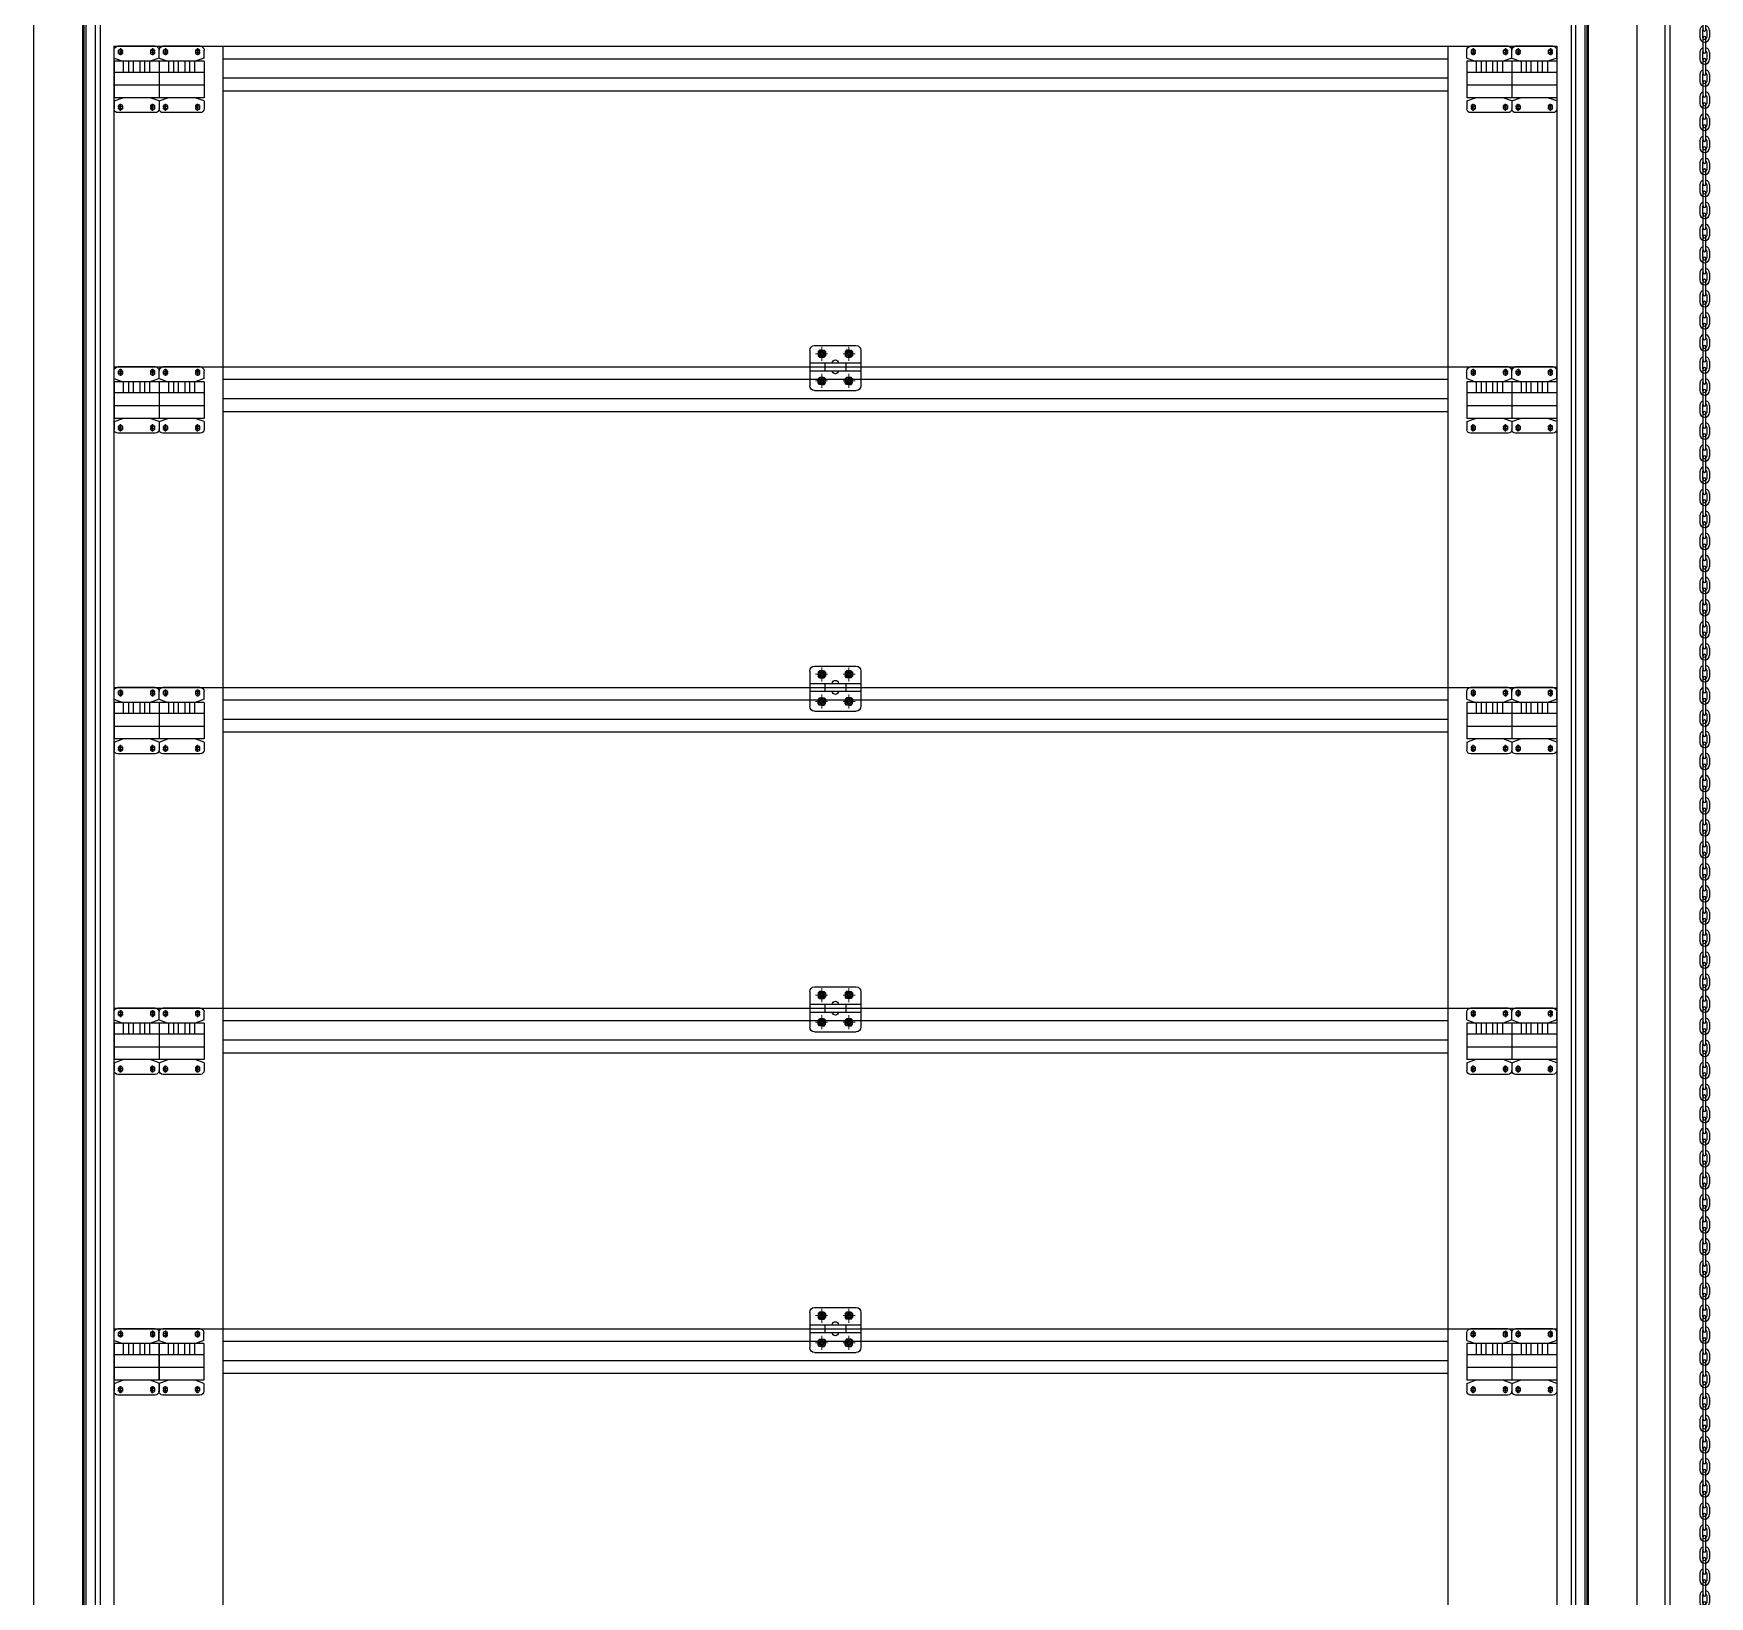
# Model space of a CAD drawing. Header units: millimetres. Extents: x 0 to 190005487, y 0 to 455456909.
# Drawn here: x 107047 to 108354, y 25663 to 26882 of the extents above; entities that cross this region are included whole.
import ezdxf

# ---------------------------------------------------------------- set-up
doc = ezdxf.new("R2010")
doc.units = ezdxf.units.MM
doc.header["$LTSCALE"] = 400
doc.header["$MEASUREMENT"] = 0
for name, pattern in [('CENTER', [11, 10.25, -0.25, 0.25, -0.25]), ('CENTER2', [28.575, 19.05, -3.175, 3.175, -3.175]), ('CLTNQHWH', [79.3, 75, -2, 0.3, -2])]:
    doc.linetypes.add(name, pattern=pattern)
doc.layers.get('0').update_dxf_attribs({"linetype": 'CONTINUOUS'})
for name, color, linetype in [('2', 3, 'CONTINUOUS'), ('8', 8, 'CONTINUOUS'), ('LC-003-002-----0', 1, 'CONTINUOUS'), ('중심선', 1, 'CENTER2')]:
    doc.layers.add(name, color=color, linetype=linetype)
doc.layers.add('CENT', color=1, linetype='CLTNQHWH', lineweight=9)

# ---------------------------------------------------------------- blocks, each defined once
blk = doc.blocks.new('사이드힌지')
at = {"layer": '8'}
for p, q in [((-8.7, 31.5), (49.5, 31.5)), ((-14.7, 13.2), (-14.7, 25.5)), ((-14.7, 13.2), (-1, 8.2)), ((-14.7, 8.2), (55.5, 8.2)), ((-14.7, 8.2), (-14.7, -48.8)), ((-7.7, 21.5), (-7.7, 24.5)), ((-1.7, 21.5), (-1.7, 24.5)), ((0, 8.2), (0, -8.2)), ((8, 8.2), (8, -8.2)), ((15.5, 8.2), (15.5, -9.2)), ((25.5, 8.2), (25.5, -9.2)), ((33, 8.2), (33, -8.2)), ((41, 8.2), (41, -8.2)), ((55.5, 13.2), (41.8, 8.2)), ((42.5, 21.5), (42.5, 24.5)), ((48.5, 21.5), (48.5, 24.5)), ((55.5, 13.2), (55.5, 25.5)), ((55.5, 8.2), (55.5, -48.8)), ((-14.7, -9.2), (55.5, -9.2)), ((-14.7, -29.2), (55.5, -29.2)), ((-14.7, -53.8), (-1, -48.8)), ((-14.7, -48.8), (55.5, -48.8)), ((55.5, -53.8), (41.8, -48.8)), ((-14.7, -53.8), (-14.7, -66)), ((-8.7, -72), (49.5, -72)), ((-7.7, -62), (-7.7, -65)), ((-1.7, -62), (-1.7, -65)), ((42.5, -62), (42.5, -65)), ((48.5, -62), (48.5, -65)), ((55.5, -53.8), (55.5, -66))]:
    blk.add_line(p, q, dxfattribs=at)
for centre, radius, start, end in [((-8.7, 25.5), 6, 90, 180), ((-4.7, 24.5), 3, 0, 180), ((45.5, 24.5), 3, 0, 180), ((49.5, 25.5), 6, 0, 90), ((-4.7, 21.5), 3, 180, 0), ((45.5, 21.5), 3, 180, 0), ((1, -8.2), 1, 180, 270), ((7, -8.2), 1, 270, 0), ((34, -8.2), 1, 180, 270), ((40, -8.2), 1, 270, 0), ((-8.7, -66), 6, 180, 270), ((-4.7, -62), 3, 0, 180), ((-4.7, -65), 3, 180, 0), ((45.5, -62), 3, 0, 180), ((45.5, -65), 3, 180, 0), ((49.5, -66), 6, 270, 0)]:
    blk.add_arc(centre, radius, start, end, dxfattribs=at)
at = {"layer": '중심선'}
for p, q in [((-4.7, 28.5), (-4.7, 17.5)), ((45.5, 28.5), (45.5, 17.5)), ((-8.7, 24.5), (-0.7, 24.5)), ((-8.7, 21.5), (-0.7, 21.5)), ((49.5, 24.5), (41.5, 24.5)), ((49.5, 21.5), (41.5, 21.5)), ((-8.7, -62), (-0.7, -62)), ((-8.7, -65), (-0.7, -65)), ((-4.7, -69), (-4.7, -58)), ((49.5, -62), (41.5, -62)), ((49.5, -65), (41.5, -65)), ((45.5, -69), (45.5, -58))]:
    blk.add_line(p, q, dxfattribs=at)
blk = doc.blocks.new('chain_ohd')
at = {"layer": 'LC-003-002-----0'}
for p, q in [((1731724.8, 1098357.1, -97.2), (1731724.8, 1098378.6, -97.2)), ((1731729.1, 1098357.1, -97.2), (1731729.1, 1098378.6, -97.2)), ((1731719.5, 1098356, -97.2), (1731719.5, 1098345.3, -97.2)), ((1731723.8, 1098356, -97.2), (1731723.8, 1098345.3, -97.2)), ((1731724.8, 1098322.7, -97.2), (1731724.8, 1098344.2, -97.2)), ((1731729.1, 1098322.7, -97.2), (1731729.1, 1098344.2, -97.2)), ((1731730.2, 1098356, -97.2), (1731730.2, 1098345.3, -97.2)), ((1731734.5, 1098356, -97.2), (1731734.5, 1098345.3, -97.2)), ((1731719.5, 1098321.6, -97.2), (1731719.5, 1098310.9, -97.2)), ((1731723.8, 1098321.6, -97.2), (1731723.8, 1098310.9, -97.2)), ((1731730.2, 1098321.6, -97.2), (1731730.2, 1098310.9, -97.2)), ((1731734.5, 1098321.6, -97.2), (1731734.5, 1098310.9, -97.2)), ((1731724.8, 1098288.3, -97.2), (1731724.8, 1098309.8, -97.2)), ((1731729.1, 1098288.3, -97.2), (1731729.1, 1098309.8, -97.2)), ((1731719.5, 1098287.2, -97.2), (1731719.5, 1098276.5, -97.2)), ((1731723.8, 1098287.2, -97.2), (1731723.8, 1098276.5, -97.2)), ((1731724.8, 1098253.9, -97.2), (1731724.8, 1098275.4, -97.2)), ((1731729.1, 1098253.9, -97.2), (1731729.1, 1098275.4, -97.2)), ((1731730.2, 1098287.2, -97.2), (1731730.2, 1098276.5, -97.2)), ((1731734.5, 1098287.2, -97.2), (1731734.5, 1098276.5, -97.2)), ((1731719.5, 1098252.8, -97.2), (1731719.5, 1098242, -97.2)), ((1731723.8, 1098252.8, -97.2), (1731723.8, 1098242, -97.2)), ((1731724.8, 1098219.5, -97.2), (1731724.8, 1098241, -97.2)), ((1731729.1, 1098219.5, -97.2), (1731729.1, 1098241, -97.2)), ((1731730.2, 1098252.8, -97.2), (1731730.2, 1098242, -97.2)), ((1731734.5, 1098252.8, -97.2), (1731734.5, 1098242, -97.2)), ((1731719.5, 1098218.4, -97.2), (1731719.5, 1098207.6, -97.2)), ((1731723.8, 1098218.4, -97.2), (1731723.8, 1098207.6, -97.2)), ((1731730.2, 1098218.4, -97.2), (1731730.2, 1098207.6, -97.2)), ((1731734.5, 1098218.4, -97.2), (1731734.5, 1098207.6, -97.2)), ((1731719.5, 1098184, -97.2), (1731719.5, 1098173.2, -97.2)), ((1731723.8, 1098184, -97.2), (1731723.8, 1098173.2, -97.2)), ((1731724.8, 1098185.1, -97.2), (1731724.8, 1098206.6, -97.2)), ((1731729.1, 1098185.1, -97.2), (1731729.1, 1098206.6, -97.2)), ((1731730.2, 1098184, -97.2), (1731730.2, 1098173.2, -97.2)), ((1731734.5, 1098184, -97.2), (1731734.5, 1098173.2, -97.2)), ((1731724.8, 1098150.7, -97.2), (1731724.8, 1098172.2, -97.2)), ((1731729.1, 1098150.7, -97.2), (1731729.1, 1098172.2, -97.2)), ((1731719.5, 1098149.6, -97.2), (1731719.5, 1098138.8, -97.2)), ((1731723.8, 1098149.6, -97.2), (1731723.8, 1098138.8, -97.2)), ((1731724.8, 1098116.2, -97.2), (1731724.8, 1098137.7, -97.2)), ((1731729.1, 1098116.2, -97.2), (1731729.1, 1098137.7, -97.2)), ((1731730.2, 1098149.6, -97.2), (1731730.2, 1098138.8, -97.2)), ((1731734.5, 1098149.6, -97.2), (1731734.5, 1098138.8, -97.2)), ((1731719.5, 1098115.2, -97.2), (1731719.5, 1098104.4, -97.2)), ((1731723.8, 1098115.2, -97.2), (1731723.8, 1098104.4, -97.2)), ((1731730.2, 1098115.2, -97.2), (1731730.2, 1098104.4, -97.2)), ((1731734.5, 1098115.2, -97.2), (1731734.5, 1098104.4, -97.2)), ((1731719.5, 1098080.8, -97.2), (1731719.5, 1098070, -97.2)), ((1731723.8, 1098080.8, -97.2), (1731723.8, 1098070, -97.2)), ((1731724.8, 1098081.8, -97.2), (1731724.8, 1098103.3, -97.2)), ((1731729.1, 1098081.8, -97.2), (1731729.1, 1098103.3, -97.2)), ((1731730.2, 1098080.8, -97.2), (1731730.2, 1098070, -97.2)), ((1731734.5, 1098080.8, -97.2), (1731734.5, 1098070, -97.2)), ((1731724.8, 1098047.4, -97.2), (1731724.8, 1098068.9, -97.2)), ((1731729.1, 1098047.4, -97.2), (1731729.1, 1098068.9, -97.2)), ((1731719.5, 1098046.4, -97.2), (1731719.5, 1098035.6, -97.2)), ((1731723.8, 1098046.4, -97.2), (1731723.8, 1098035.6, -97.2)), ((1731724.8, 1098013, -97.2), (1731724.8, 1098034.5, -97.2)), ((1731729.1, 1098013, -97.2), (1731729.1, 1098034.5, -97.2)), ((1731730.2, 1098046.4, -97.2), (1731730.2, 1098035.6, -97.2)), ((1731734.5, 1098046.4, -97.2), (1731734.5, 1098035.6, -97.2)), ((1731719.5, 1098011.9, -97.2), (1731719.5, 1098001.2, -97.2)), ((1731723.8, 1098011.9, -97.2), (1731723.8, 1098001.2, -97.2)), ((1731724.8, 1097978.6, -97.2), (1731724.8, 1098000.1, -97.2)), ((1731729.1, 1097978.6, -97.2), (1731729.1, 1098000.1, -97.2)), ((1731730.2, 1098011.9, -97.2), (1731730.2, 1098001.2, -97.2)), ((1731734.5, 1098011.9, -97.2), (1731734.5, 1098001.2, -97.2)), ((1731719.5, 1097977.5, -97.2), (1731719.5, 1097966.8, -97.2)), ((1731723.8, 1097977.5, -97.2), (1731723.8, 1097966.8, -97.2)), ((1731730.2, 1097977.5, -97.2), (1731730.2, 1097966.8, -97.2)), ((1731734.5, 1097977.5, -97.2), (1731734.5, 1097966.8, -97.2)), ((1731724.8, 1097944.2, -97.2), (1731724.8, 1097965.7, -97.2)), ((1731729.1, 1097944.2, -97.2), (1731729.1, 1097965.7, -97.2)), ((1731719.5, 1097943.1, -97.2), (1731719.5, 1097932.4, -97.2)), ((1731723.8, 1097943.1, -97.2), (1731723.8, 1097932.4, -97.2)), ((1731724.8, 1097909.8, -97.2), (1731724.8, 1097931.3, -97.2)), ((1731729.1, 1097909.8, -97.2), (1731729.1, 1097931.3, -97.2)), ((1731730.2, 1097943.1, -97.2), (1731730.2, 1097932.4, -97.2)), ((1731734.5, 1097943.1, -97.2), (1731734.5, 1097932.4, -97.2)), ((1731719.5, 1097908.7, -97.2), (1731719.5, 1097898, -97.2)), ((1731723.8, 1097908.7, -97.2), (1731723.8, 1097898, -97.2)), ((1731724.8, 1097875.4, -97.2), (1731724.8, 1097896.9, -97.2)), ((1731729.1, 1097875.4, -97.2), (1731729.1, 1097896.9, -97.2)), ((1731730.2, 1097908.7, -97.2), (1731730.2, 1097898, -97.2)), ((1731734.5, 1097908.7, -97.2), (1731734.5, 1097898, -97.2)), ((1731719.5, 1097874.3, -97.2), (1731719.5, 1097863.6, -97.2)), ((1731723.8, 1097874.3, -97.2), (1731723.8, 1097863.6, -97.2)), ((1731730.2, 1097874.3, -97.2), (1731730.2, 1097863.6, -97.2)), ((1731734.5, 1097874.3, -97.2), (1731734.5, 1097863.6, -97.2)), ((1731724.8, 1097841, -97.2), (1731724.8, 1097862.5, -97.2)), ((1731729.1, 1097841, -97.2), (1731729.1, 1097862.5, -97.2)), ((1731719.5, 1097839.9, -97.2), (1731719.5, 1097829.1, -97.2)), ((1731723.8, 1097839.9, -97.2), (1731723.8, 1097829.1, -97.2)), ((1731724.8, 1097806.6, -97.2), (1731724.8, 1097828.1, -97.2)), ((1731729.1, 1097806.6, -97.2), (1731729.1, 1097828.1, -97.2)), ((1731730.2, 1097839.9, -97.2), (1731730.2, 1097829.1, -97.2)), ((1731734.5, 1097839.9, -97.2), (1731734.5, 1097829.1, -97.2)), ((1731719.5, 1097805.5, -97.2), (1731719.5, 1097794.7, -97.2)), ((1731723.8, 1097805.5, -97.2), (1731723.8, 1097794.7, -97.2)), ((1731724.8, 1097772.2, -97.2), (1731724.8, 1097793.7, -97.2)), ((1731729.1, 1097772.2, -97.2), (1731729.1, 1097793.7, -97.2)), ((1731730.2, 1097805.5, -97.2), (1731730.2, 1097794.7, -97.2)), ((1731734.5, 1097805.5, -97.2), (1731734.5, 1097794.7, -97.2)), ((1731719.5, 1097771.1, -97.2), (1731719.5, 1097760.3, -97.2)), ((1731723.8, 1097771.1, -97.2), (1731723.8, 1097760.3, -97.2)), ((1731730.2, 1097771.1, -97.2), (1731730.2, 1097760.3, -97.2)), ((1731734.5, 1097771.1, -97.2), (1731734.5, 1097760.3, -97.2)), ((1731724.8, 1097737.7, -97.2), (1731724.8, 1097759.3, -97.2)), ((1731729.1, 1097737.7, -97.2), (1731729.1, 1097759.3, -97.2)), ((1731719.5, 1097736.7, -97.2), (1731719.5, 1097725.9, -97.2)), ((1731723.8, 1097736.7, -97.2), (1731723.8, 1097725.9, -97.2)), ((1731724.8, 1097703.3, -97.2), (1731724.8, 1097724.8, -97.2)), ((1731729.1, 1097703.3, -97.2), (1731729.1, 1097724.8, -97.2)), ((1731730.2, 1097736.7, -97.2), (1731730.2, 1097725.9, -97.2)), ((1731734.5, 1097736.7, -97.2), (1731734.5, 1097725.9, -97.2)), ((1731719.5, 1097702.3, -97.2), (1731719.5, 1097691.5, -97.2)), ((1731723.8, 1097702.3, -97.2), (1731723.8, 1097691.5, -97.2)), ((1731724.8, 1097668.9, -97.2), (1731724.8, 1097690.4, -97.2)), ((1731729.1, 1097668.9, -97.2), (1731729.1, 1097690.4, -97.2)), ((1731730.2, 1097702.3, -97.2), (1731730.2, 1097691.5, -97.2)), ((1731734.5, 1097702.3, -97.2), (1731734.5, 1097691.5, -97.2)), ((1731719.5, 1097667.9, -97.2), (1731719.5, 1097657.1, -97.2)), ((1731723.8, 1097667.9, -97.2), (1731723.8, 1097657.1, -97.2)), ((1731730.2, 1097667.9, -97.2), (1731730.2, 1097657.1, -97.2)), ((1731734.5, 1097667.9, -97.2), (1731734.5, 1097657.1, -97.2)), ((1731724.8, 1097634.5, -97.2), (1731724.8, 1097656, -97.2)), ((1731729.1, 1097634.5, -97.2), (1731729.1, 1097656, -97.2)), ((1731719.5, 1097633.4, -97.2), (1731719.5, 1097622.7, -97.2)), ((1731723.8, 1097633.4, -97.2), (1731723.8, 1097622.7, -97.2)), ((1731724.8, 1097600.1, -97.2), (1731724.8, 1097621.6, -97.2)), ((1731729.1, 1097600.1, -97.2), (1731729.1, 1097621.6, -97.2)), ((1731730.2, 1097633.4, -97.2), (1731730.2, 1097622.7, -97.2)), ((1731734.5, 1097633.4, -97.2), (1731734.5, 1097622.7, -97.2)), ((1731719.5, 1097599, -97.2), (1731719.5, 1097588.3, -97.2)), ((1731723.8, 1097599, -97.2), (1731723.8, 1097588.3, -97.2)), ((1731724.8, 1097565.7, -97.2), (1731724.8, 1097587.2, -97.2)), ((1731729.1, 1097565.7, -97.2), (1731729.1, 1097587.2, -97.2)), ((1731730.2, 1097599, -97.2), (1731730.2, 1097588.3, -97.2)), ((1731734.5, 1097599, -97.2), (1731734.5, 1097588.3, -97.2)), ((1731719.5, 1097564.6, -97.2), (1731719.5, 1097553.9, -97.2)), ((1731723.8, 1097564.6, -97.2), (1731723.8, 1097553.9, -97.2)), ((1731730.2, 1097564.6, -97.2), (1731730.2, 1097553.9, -97.2)), ((1731734.5, 1097564.6, -97.2), (1731734.5, 1097553.9, -97.2)), ((1731719.5, 1097530.2, -97.2), (1731719.5, 1097519.5, -97.2)), ((1731723.8, 1097530.2, -97.2), (1731723.8, 1097519.5, -97.2)), ((1731724.8, 1097531.3, -97.2), (1731724.8, 1097552.8, -97.2)), ((1731729.1, 1097531.3, -97.2), (1731729.1, 1097552.8, -97.2)), ((1731730.2, 1097530.2, -97.2), (1731730.2, 1097519.5, -97.2)), ((1731734.5, 1097530.2, -97.2), (1731734.5, 1097519.5, -97.2)), ((1731724.8, 1097496.9, -97.2), (1731724.8, 1097518.4, -97.2)), ((1731729.1, 1097496.9, -97.2), (1731729.1, 1097518.4, -97.2)), ((1731719.5, 1097495.8, -97.2), (1731719.5, 1097485.1, -97.2)), ((1731723.8, 1097495.8, -97.2), (1731723.8, 1097485.1, -97.2)), ((1731724.8, 1097462.5, -97.2), (1731724.8, 1097484, -97.2)), ((1731729.1, 1097462.5, -97.2), (1731729.1, 1097484, -97.2)), ((1731730.2, 1097495.8, -97.2), (1731730.2, 1097485.1, -97.2)), ((1731734.5, 1097495.8, -97.2), (1731734.5, 1097485.1, -97.2)), ((1731719.5, 1097461.4, -97.2), (1731719.5, 1097450.7, -97.2)), ((1731723.8, 1097461.4, -97.2), (1731723.8, 1097450.7, -97.2)), ((1731730.2, 1097461.4, -97.2), (1731730.2, 1097450.7, -97.2)), ((1731734.5, 1097461.4, -97.2), (1731734.5, 1097450.7, -97.2)), ((1731719.5, 1097427, -97.2), (1731719.5, 1097416.2, -97.2)), ((1731723.8, 1097427, -97.2), (1731723.8, 1097416.2, -97.2)), ((1731724.8, 1097428.1, -97.2), (1731724.8, 1097449.6, -97.2)), ((1731729.1, 1097428.1, -97.2), (1731729.1, 1097449.6, -97.2)), ((1731730.2, 1097427, -97.2), (1731730.2, 1097416.2, -97.2)), ((1731734.5, 1097427, -97.2), (1731734.5, 1097416.2, -97.2)), ((1731724.8, 1097393.7, -97.2), (1731724.8, 1097415.2, -97.2)), ((1731729.1, 1097393.7, -97.2), (1731729.1, 1097415.2, -97.2)), ((1731719.5, 1097392.6, -97.2), (1731719.5, 1097381.8, -97.2)), ((1731723.8, 1097392.6, -97.2), (1731723.8, 1097381.8, -97.2)), ((1731724.8, 1097359.3, -97.2), (1731724.8, 1097380.8, -97.2)), ((1731729.1, 1097359.3, -97.2), (1731729.1, 1097380.8, -97.2)), ((1731730.2, 1097392.6, -97.2), (1731730.2, 1097381.8, -97.2)), ((1731734.5, 1097392.6, -97.2), (1731734.5, 1097381.8, -97.2)), ((1731719.5, 1097358.2, -97.2), (1731719.5, 1097347.4, -97.2)), ((1731723.8, 1097358.2, -97.2), (1731723.8, 1097347.4, -97.2)), ((1731730.2, 1097358.2, -97.2), (1731730.2, 1097347.4, -97.2)), ((1731734.5, 1097358.2, -97.2), (1731734.5, 1097347.4, -97.2)), ((1731719.5, 1097323.8, -97.2), (1731719.5, 1097313, -97.2)), ((1731723.8, 1097323.8, -97.2), (1731723.8, 1097313, -97.2)), ((1731724.8, 1097324.8, -97.2), (1731724.8, 1097346.4, -97.2)), ((1731729.1, 1097324.8, -97.2), (1731729.1, 1097346.4, -97.2)), ((1731730.2, 1097323.8, -97.2), (1731730.2, 1097313, -97.2)), ((1731734.5, 1097323.8, -97.2), (1731734.5, 1097313, -97.2)), ((1731724.8, 1097290.4, -97.2), (1731724.8, 1097311.9, -97.2)), ((1731729.1, 1097290.4, -97.2), (1731729.1, 1097311.9, -97.2)), ((1731719.5, 1097289.4, -97.2), (1731719.5, 1097278.6, -97.2)), ((1731723.8, 1097289.4, -97.2), (1731723.8, 1097278.6, -97.2)), ((1731730.2, 1097289.4, -97.2), (1731730.2, 1097278.6, -97.2)), ((1731734.5, 1097289.4, -97.2), (1731734.5, 1097278.6, -97.2))]:
    blk.add_line(p, q, dxfattribs=at)
for centre, radius, start, end in [((1731727, 1098378.6, -97.2), 2.15, 0, 180), ((1731727, 1098356, -97.2), 7.53, 106.6015, 180), ((1731727, 1098345.3, -97.2), 7.53, 180, 0), ((1731727, 1098356, -97.2), 3.23, 131.8103, 180), ((1731727, 1098345.3, -97.2), 3.23, 180, 0), ((1731727, 1098357.1, -97.2), 2.15, 180, 0), ((1731727, 1098344.2, -97.2), 2.15, 0, 180), ((1731727, 1098356, -97.2), 7.53, 0, 73.3985), ((1731727, 1098356, -97.2), 3.23, 0, 48.1897), ((1731727, 1098321.6, -97.2), 7.53, 106.6015, 180), ((1731727, 1098321.6, -97.2), 3.23, 131.8103, 180), ((1731727, 1098322.7, -97.2), 2.15, 180, 0), ((1731727, 1098321.6, -97.2), 7.53, 0, 73.3985), ((1731727, 1098321.6, -97.2), 3.23, 0, 48.1897), ((1731727, 1098310.9, -97.2), 7.53, 180, 0), ((1731727, 1098287.2, -97.2), 7.53, 106.6015, 180), ((1731727, 1098310.9, -97.2), 3.23, 180, 0), ((1731727, 1098287.2, -97.2), 3.23, 131.8103, 180), ((1731727, 1098309.8, -97.2), 2.15, 0, 180), ((1731727, 1098288.3, -97.2), 2.15, 180, 0), ((1731727, 1098287.2, -97.2), 7.53, 0, 73.3985), ((1731727, 1098287.2, -97.2), 3.23, 0, 48.1897), ((1731727, 1098276.5, -97.2), 7.53, 180, 0), ((1731727, 1098276.5, -97.2), 3.23, 180, 0), ((1731727, 1098275.4, -97.2), 2.15, 0, 180), ((1731727, 1098252.8, -97.2), 7.53, 106.6015, 180), ((1731727, 1098242, -97.2), 7.53, 180, 0), ((1731727, 1098252.8, -97.2), 3.23, 131.8103, 180), ((1731727, 1098242, -97.2), 3.23, 180, 0), ((1731727, 1098253.9, -97.2), 2.15, 180, 0), ((1731727, 1098241, -97.2), 2.15, 0, 180), ((1731727, 1098252.8, -97.2), 7.53, 0, 73.3985), ((1731727, 1098252.8, -97.2), 3.23, 0, 48.1897), ((1731727, 1098218.4, -97.2), 7.53, 106.6015, 180), ((1731727, 1098218.4, -97.2), 3.23, 131.8103, 180), ((1731727, 1098219.5, -97.2), 2.15, 180, 0), ((1731727, 1098218.4, -97.2), 7.53, 0, 73.3985), ((1731727, 1098218.4, -97.2), 3.23, 0, 48.1897), ((1731727, 1098207.6, -97.2), 7.53, 180, 0), ((1731727, 1098184, -97.2), 7.53, 106.6015, 180), ((1731727, 1098207.6, -97.2), 3.23, 180, 0), ((1731727, 1098184, -97.2), 3.23, 131.8103, 180), ((1731727, 1098206.6, -97.2), 2.15, 0, 180), ((1731727, 1098185.1, -97.2), 2.15, 180, 0), ((1731727, 1098184, -97.2), 7.53, 0, 73.3985), ((1731727, 1098184, -97.2), 3.23, 0, 48.1897), ((1731727, 1098173.2, -97.2), 7.53, 180, 0), ((1731727, 1098149.6, -97.2), 7.53, 106.6015, 180), ((1731727, 1098173.2, -97.2), 3.23, 180, 0), ((1731727, 1098172.2, -97.2), 2.15, 0, 180), ((1731727, 1098149.6, -97.2), 7.53, 0, 73.3985), ((1731727, 1098138.8, -97.2), 7.53, 180, 0), ((1731727, 1098149.6, -97.2), 3.23, 131.8103, 180), ((1731727, 1098138.8, -97.2), 3.23, 180, 0), ((1731727, 1098150.7, -97.2), 2.15, 180, 0), ((1731727, 1098137.7, -97.2), 2.15, 0, 180), ((1731727, 1098149.6, -97.2), 3.23, 0, 48.1897), ((1731727, 1098115.2, -97.2), 7.53, 106.6015, 180), ((1731727, 1098104.4, -97.2), 7.53, 180, 0), ((1731727, 1098115.2, -97.2), 3.23, 131.8103, 180), ((1731727, 1098104.4, -97.2), 3.23, 180, 0), ((1731727, 1098116.2, -97.2), 2.15, 180, 0), ((1731727, 1098103.3, -97.2), 2.15, 0, 180), ((1731727, 1098115.2, -97.2), 7.53, 0, 73.3985), ((1731727, 1098115.2, -97.2), 3.23, 0, 48.1897), ((1731727, 1098080.8, -97.2), 7.53, 106.6015, 180), ((1731727, 1098080.8, -97.2), 3.23, 131.8103, 180), ((1731727, 1098081.8, -97.2), 2.15, 180, 0), ((1731727, 1098080.8, -97.2), 7.53, 0, 73.3985), ((1731727, 1098080.8, -97.2), 3.23, 0, 48.1897), ((1731727, 1098070, -97.2), 7.53, 180, 0), ((1731727, 1098046.4, -97.2), 7.53, 106.6015, 180), ((1731727, 1098070, -97.2), 3.23, 180, 0), ((1731727, 1098068.9, -97.2), 2.15, 0, 180), ((1731727, 1098046.4, -97.2), 7.53, 0, 73.3985), ((1731727, 1098035.6, -97.2), 7.53, 180, 0), ((1731727, 1098046.4, -97.2), 3.23, 131.8103, 180), ((1731727, 1098035.6, -97.2), 3.23, 180, 0), ((1731727, 1098047.4, -97.2), 2.15, 180, 0), ((1731727, 1098034.5, -97.2), 2.15, 0, 180), ((1731727, 1098046.4, -97.2), 3.23, 0, 48.1897), ((1731727, 1098011.9, -97.2), 7.53, 106.6015, 180), ((1731727, 1098001.2, -97.2), 7.53, 180, 0), ((1731727, 1098011.9, -97.2), 3.23, 131.8103, 180), ((1731727, 1098001.2, -97.2), 3.23, 180, 0), ((1731727, 1098013, -97.2), 2.15, 180, 0), ((1731727, 1098000.1, -97.2), 2.15, 0, 180), ((1731727, 1098011.9, -97.2), 7.53, 0, 73.3985), ((1731727, 1098011.9, -97.2), 3.23, 0, 48.1897), ((1731727, 1097977.5, -97.2), 7.53, 106.6015, 180), ((1731727, 1097977.5, -97.2), 3.23, 131.8103, 180), ((1731727, 1097978.6, -97.2), 2.15, 180, 0), ((1731727, 1097977.5, -97.2), 7.53, 0, 73.3985), ((1731727, 1097977.5, -97.2), 3.23, 0, 48.1897), ((1731727, 1097966.8, -97.2), 7.53, 180, 0), ((1731727, 1097943.1, -97.2), 7.53, 106.6015, 180), ((1731727, 1097966.8, -97.2), 3.23, 180, 0), ((1731727, 1097965.7, -97.2), 2.15, 0, 180), ((1731727, 1097943.1, -97.2), 7.53, 0, 73.3985), ((1731727, 1097932.4, -97.2), 7.53, 180, 0), ((1731727, 1097943.1, -97.2), 3.23, 131.8103, 180), ((1731727, 1097932.4, -97.2), 3.23, 180, 0), ((1731727, 1097944.2, -97.2), 2.15, 180, 0), ((1731727, 1097931.3, -97.2), 2.15, 0, 180), ((1731727, 1097943.1, -97.2), 3.23, 0, 48.1897), ((1731727, 1097908.7, -97.2), 7.53, 106.6015, 180), ((1731727, 1097898, -97.2), 7.53, 180, 0), ((1731727, 1097908.7, -97.2), 3.23, 131.8103, 180), ((1731727, 1097898, -97.2), 3.23, 180, 0), ((1731727, 1097909.8, -97.2), 2.15, 180, 0), ((1731727, 1097896.9, -97.2), 2.15, 0, 180), ((1731727, 1097908.7, -97.2), 7.53, 0, 73.3985), ((1731727, 1097908.7, -97.2), 3.23, 0, 48.1897), ((1731727, 1097874.3, -97.2), 7.53, 106.6015, 180), ((1731727, 1097874.3, -97.2), 3.23, 131.8103, 180), ((1731727, 1097875.4, -97.2), 2.15, 180, 0), ((1731727, 1097874.3, -97.2), 7.53, 0, 73.3985), ((1731727, 1097874.3, -97.2), 3.23, 0, 48.1897), ((1731727, 1097863.6, -97.2), 7.53, 180, 0), ((1731727, 1097839.9, -97.2), 7.53, 106.6015, 180), ((1731727, 1097863.6, -97.2), 3.23, 180, 0), ((1731727, 1097862.5, -97.2), 2.15, 0, 180), ((1731727, 1097839.9, -97.2), 7.53, 0, 73.3985), ((1731727, 1097829.1, -97.2), 7.53, 180, 0), ((1731727, 1097839.9, -97.2), 3.23, 131.8103, 180), ((1731727, 1097829.1, -97.2), 3.23, 180, 0), ((1731727, 1097841, -97.2), 2.15, 180, 0), ((1731727, 1097828.1, -97.2), 2.15, 0, 180), ((1731727, 1097839.9, -97.2), 3.23, 0, 48.1897), ((1731727, 1097805.5, -97.2), 7.53, 106.6015, 180), ((1731727, 1097794.7, -97.2), 7.53, 180, 0), ((1731727, 1097805.5, -97.2), 3.23, 131.8103, 180), ((1731727, 1097794.7, -97.2), 3.23, 180, 0), ((1731727, 1097806.6, -97.2), 2.15, 180, 0), ((1731727, 1097793.7, -97.2), 2.15, 0, 180), ((1731727, 1097805.5, -97.2), 7.53, 0, 73.3985), ((1731727, 1097805.5, -97.2), 3.23, 0, 48.1897), ((1731727, 1097771.1, -97.2), 7.53, 106.6015, 180), ((1731727, 1097771.1, -97.2), 3.23, 131.8103, 180), ((1731727, 1097772.2, -97.2), 2.15, 180, 0), ((1731727, 1097771.1, -97.2), 7.53, 0, 73.3985), ((1731727, 1097771.1, -97.2), 3.23, 0, 48.1897), ((1731727, 1097760.3, -97.2), 7.53, 180, 0), ((1731727, 1097736.7, -97.2), 7.53, 106.6015, 180), ((1731727, 1097760.3, -97.2), 3.23, 180, 0), ((1731727, 1097736.7, -97.2), 3.23, 131.8103, 180), ((1731727, 1097759.3, -97.2), 2.15, 0, 180), ((1731727, 1097736.7, -97.2), 7.53, 0, 73.3985), ((1731727, 1097736.7, -97.2), 3.23, 0, 48.1897), ((1731727, 1097725.9, -97.2), 7.53, 180, 0), ((1731727, 1097725.9, -97.2), 3.23, 180, 0), ((1731727, 1097737.7, -97.2), 2.15, 180, 0), ((1731727, 1097724.8, -97.2), 2.15, 0, 180), ((1731727, 1097702.3, -97.2), 7.53, 106.6015, 180), ((1731727, 1097691.5, -97.2), 7.53, 180, 0), ((1731727, 1097702.3, -97.2), 3.23, 131.8103, 180), ((1731727, 1097691.5, -97.2), 3.23, 180, 0), ((1731727, 1097703.3, -97.2), 2.15, 180, 0), ((1731727, 1097690.4, -97.2), 2.15, 0, 180), ((1731727, 1097702.3, -97.2), 7.53, 0, 73.3985), ((1731727, 1097702.3, -97.2), 3.23, 0, 48.1897), ((1731727, 1097667.9, -97.2), 7.53, 106.6015, 180), ((1731727, 1097667.9, -97.2), 3.23, 131.8103, 180), ((1731727, 1097668.9, -97.2), 2.15, 180, 0), ((1731727, 1097667.9, -97.2), 7.53, 0, 73.3985), ((1731727, 1097667.9, -97.2), 3.23, 0, 48.1897), ((1731727, 1097657.1, -97.2), 7.53, 180, 0), ((1731727, 1097633.4, -97.2), 7.53, 106.6015, 180), ((1731727, 1097657.1, -97.2), 3.23, 180, 0), ((1731727, 1097633.4, -97.2), 3.23, 131.8103, 180), ((1731727, 1097656, -97.2), 2.15, 0, 180), ((1731727, 1097634.5, -97.2), 2.15, 180, 0), ((1731727, 1097633.4, -97.2), 7.53, 0, 73.3985), ((1731727, 1097633.4, -97.2), 3.23, 0, 48.1897), ((1731727, 1097622.7, -97.2), 7.53, 180, 0), ((1731727, 1097622.7, -97.2), 3.23, 180, 0), ((1731727, 1097621.6, -97.2), 2.15, 0, 180), ((1731727, 1097599, -97.2), 7.53, 106.6015, 180), ((1731727, 1097588.3, -97.2), 7.53, 180, 0), ((1731727, 1097599, -97.2), 3.23, 131.8103, 180), ((1731727, 1097588.3, -97.2), 3.23, 180, 0), ((1731727, 1097600.1, -97.2), 2.15, 180, 0), ((1731727, 1097587.2, -97.2), 2.15, 0, 180), ((1731727, 1097599, -97.2), 7.53, 0, 73.3985), ((1731727, 1097599, -97.2), 3.23, 0, 48.1897), ((1731727, 1097564.6, -97.2), 7.53, 106.6015, 180), ((1731727, 1097564.6, -97.2), 3.23, 131.8103, 180), ((1731727, 1097565.7, -97.2), 2.15, 180, 0), ((1731727, 1097564.6, -97.2), 7.53, 0, 73.3985), ((1731727, 1097564.6, -97.2), 3.23, 0, 48.1897), ((1731727, 1097553.9, -97.2), 7.53, 180, 0), ((1731727, 1097530.2, -97.2), 7.53, 106.6015, 180), ((1731727, 1097553.9, -97.2), 3.23, 180, 0), ((1731727, 1097530.2, -97.2), 3.23, 131.8103, 180), ((1731727, 1097552.8, -97.2), 2.15, 0, 180), ((1731727, 1097531.3, -97.2), 2.15, 180, 0), ((1731727, 1097530.2, -97.2), 7.53, 0, 73.3985), ((1731727, 1097530.2, -97.2), 3.23, 0, 48.1897), ((1731727, 1097519.5, -97.2), 7.53, 180, 0), ((1731727, 1097519.5, -97.2), 3.23, 180, 0), ((1731727, 1097518.4, -97.2), 2.15, 0, 180), ((1731727, 1097495.8, -97.2), 7.53, 106.6015, 180), ((1731727, 1097485.1, -97.2), 7.53, 180, 0), ((1731727, 1097495.8, -97.2), 3.23, 131.8103, 180), ((1731727, 1097485.1, -97.2), 3.23, 180, 0), ((1731727, 1097496.9, -97.2), 2.15, 180, 0), ((1731727, 1097484, -97.2), 2.15, 0, 180), ((1731727, 1097495.8, -97.2), 7.53, 0, 73.3985), ((1731727, 1097495.8, -97.2), 3.23, 0, 48.1897), ((1731727, 1097461.4, -97.2), 7.53, 106.6015, 180), ((1731727, 1097461.4, -97.2), 3.23, 131.8103, 180), ((1731727, 1097462.5, -97.2), 2.15, 180, 0), ((1731727, 1097449.6, -97.2), 2.15, 0, 180), ((1731727, 1097461.4, -97.2), 7.53, 0, 73.3985), ((1731727, 1097461.4, -97.2), 3.23, 0, 48.1897), ((1731727, 1097450.7, -97.2), 7.53, 180, 0), ((1731727, 1097427, -97.2), 7.53, 106.6015, 180), ((1731727, 1097450.7, -97.2), 3.23, 180, 0), ((1731727, 1097427, -97.2), 3.23, 131.8103, 180), ((1731727, 1097428.1, -97.2), 2.15, 180, 0), ((1731727, 1097427, -97.2), 7.53, 0, 73.3985), ((1731727, 1097427, -97.2), 3.23, 0, 48.1897), ((1731727, 1097416.2, -97.2), 7.53, 180, 0), ((1731727, 1097392.6, -97.2), 7.53, 106.6015, 180), ((1731727, 1097416.2, -97.2), 3.23, 180, 0), ((1731727, 1097415.2, -97.2), 2.15, 0, 180), ((1731727, 1097392.6, -97.2), 7.53, 0, 73.3985), ((1731727, 1097381.8, -97.2), 7.53, 180, 0), ((1731727, 1097392.6, -97.2), 3.23, 131.8103, 180), ((1731727, 1097381.8, -97.2), 3.23, 180, 0), ((1731727, 1097393.7, -97.2), 2.15, 180, 0), ((1731727, 1097380.8, -97.2), 2.15, 0, 180), ((1731727, 1097392.6, -97.2), 3.23, 0, 48.1897), ((1731727, 1097358.2, -97.2), 7.53, 106.6015, 180), ((1731727, 1097347.4, -97.2), 7.53, 180, 0), ((1731727, 1097358.2, -97.2), 3.23, 131.8103, 180), ((1731727, 1097347.4, -97.2), 3.23, 180, 0), ((1731727, 1097359.3, -97.2), 2.15, 180, 0), ((1731727, 1097346.4, -97.2), 2.15, 0, 180), ((1731727, 1097358.2, -97.2), 7.53, 0, 73.3985), ((1731727, 1097358.2, -97.2), 3.23, 0, 48.1897), ((1731727, 1097323.8, -97.2), 7.53, 106.6015, 180), ((1731727, 1097323.8, -97.2), 3.23, 131.8103, 180), ((1731727, 1097324.8, -97.2), 2.15, 180, 0), ((1731727, 1097323.8, -97.2), 7.53, 0, 73.3985), ((1731727, 1097323.8, -97.2), 3.23, 0, 48.1897), ((1731727, 1097313, -97.2), 7.53, 180, 0), ((1731727, 1097289.4, -97.2), 7.53, 106.6015, 180), ((1731727, 1097313, -97.2), 3.23, 180, 0), ((1731727, 1097311.9, -97.2), 2.15, 0, 180), ((1731727, 1097289.4, -97.2), 7.53, 0, 73.3985), ((1731727, 1097278.6, -97.2), 7.53, 180, 0), ((1731727, 1097289.4, -97.2), 3.23, 131.8103, 180), ((1731727, 1097278.6, -97.2), 3.23, 180, 0), ((1731727, 1097290.4, -97.2), 2.15, 180, 0), ((1731727, 1097289.4, -97.2), 3.23, 0, 48.1897)]:
    blk.add_arc(centre, radius, start, end, dxfattribs=at)
blk = doc.blocks.new('센터힌지')
at = {"color": 8}
for p, q in [((-35, 31.6), (-35, -23.4)), ((-35, 31.6), (-35, -23.4)), ((37.5, 39.1), (-27.5, 39.1)), ((37.5, 39.1), (-27.5, 39.1)), ((-19.8, 32.1), (-21.6, 29.7)), ((-19.8, 32.1), (-21.6, 29.7)), ((-21.6, 29.7), (-21.6, 23.4)), ((-21.6, 29.7), (-21.6, 23.4)), ((-16, 32.1), (-19.8, 32.1)), ((-16, 32.1), (-19.8, 32.1)), ((-16, 32.1), (-12.2, 32.1)), ((-16, 32.1), (-12.2, 32.1)), ((-12.2, 32.1), (-10.4, 29.7)), ((-12.2, 32.1), (-10.4, 29.7)), ((-10.4, 29.7), (-10.4, 23.4)), ((-10.4, 29.7), (-10.4, 23.4)), ((22.2, 32.1), (20.4, 29.7)), ((22.2, 32.1), (20.4, 29.7)), ((20.4, 29.7), (20.4, 23.4)), ((20.4, 29.7), (20.4, 23.4)), ((26, 32.1), (22.2, 32.1)), ((26, 32.1), (22.2, 32.1)), ((26, 32.1), (29.8, 32.1)), ((26, 32.1), (29.8, 32.1)), ((29.8, 32.1), (31.6, 29.7)), ((29.8, 32.1), (31.6, 29.7)), ((31.6, 29.7), (31.6, 23.4)), ((31.6, 29.7), (31.6, 23.4)), ((45, 31.6), (45, -23.4)), ((45, 31.6), (45, -23.4)), ((0, 12), (-35, 12)), ((0, 12), (-35, 12)), ((0, 0), (-35, 0)), ((0, 0), (-35, 0)), ((-19.8, 20.9), (-21.6, 23.4)), ((-19.8, 20.9), (-21.6, 23.4)), ((-19.8, 20.9), (-12.2, 20.9)), ((-19.8, 20.9), (-12.2, 20.9)), ((-12.2, 20.9), (-10.4, 23.4)), ((-12.2, 20.9), (-10.4, 23.4)), ((-11.3, 12), (-11.3, 0)), ((-11.3, 12), (-11.3, 0)), ((45, 12), (0, 12)), ((45, 12), (0, 12)), ((45, 0), (0, 0)), ((45, 0), (0, 0)), ((22.2, 20.9), (20.4, 23.4)), ((22.2, 20.9), (20.4, 23.4)), ((21.3, 12), (21.3, 0)), ((21.3, 12), (21.3, 0)), ((29.8, 20.9), (22.2, 20.9)), ((29.8, 20.9), (22.2, 20.9)), ((29.8, 20.9), (31.6, 23.4)), ((29.8, 20.9), (31.6, 23.4)), ((-19.8, -10.4), (-21.6, -12.9)), ((-19.8, -10.4), (-21.6, -12.9)), ((-21.6, -19.2), (-21.6, -12.9)), ((-21.6, -19.2), (-21.6, -12.9)), ((-19.8, -21.6), (-21.6, -19.2)), ((-19.8, -21.6), (-21.6, -19.2)), ((-19.8, -10.4), (-12.2, -10.4)), ((-19.8, -10.4), (-12.2, -10.4)), ((-16, -21.6), (-19.8, -21.6)), ((-16, -21.6), (-19.8, -21.6)), ((-16, -21.6), (-12.2, -21.6)), ((-16, -21.6), (-12.2, -21.6)), ((-12.2, -10.4), (-10.4, -12.9)), ((-12.2, -10.4), (-10.4, -12.9)), ((-12.2, -21.6), (-10.4, -19.2)), ((-12.2, -21.6), (-10.4, -19.2)), ((-10.4, -19.2), (-10.4, -12.9)), ((-10.4, -19.2), (-10.4, -12.9)), ((22.2, -10.4), (20.4, -12.9)), ((22.2, -10.4), (20.4, -12.9)), ((20.4, -19.2), (20.4, -12.9)), ((20.4, -19.2), (20.4, -12.9)), ((22.2, -21.6), (20.4, -19.2)), ((22.2, -21.6), (20.4, -19.2)), ((29.8, -10.4), (22.2, -10.4)), ((29.8, -10.4), (22.2, -10.4)), ((26, -21.6), (22.2, -21.6)), ((26, -21.6), (22.2, -21.6)), ((26, -21.6), (29.8, -21.6)), ((26, -21.6), (29.8, -21.6)), ((29.8, -10.4), (31.6, -12.9)), ((29.8, -10.4), (31.6, -12.9)), ((29.8, -21.6), (31.6, -19.2)), ((29.8, -21.6), (31.6, -19.2)), ((31.6, -19.2), (31.6, -12.9)), ((31.6, -19.2), (31.6, -12.9)), ((37.5, -30.9), (-27.5, -30.9)), ((37.5, -30.9), (-27.5, -30.9))]:
    blk.add_line(p, q, dxfattribs=at)
for centre, radius in [((-16, 26.5), 5.62), ((-16, 26.5), 5.62), ((-16, 26.5), 3.53), ((-16, 26.5), 3.53), ((-16, 26.5), 2.7), ((-16, 26.5), 2.7), ((26, 26.5), 5.62), ((26, 26.5), 5.62), ((26, 26.5), 3.53), ((26, 26.5), 3.53), ((26, 26.5), 2.7), ((26, 26.5), 2.7), ((-16, -16), 5.62), ((-16, -16), 5.62), ((-16, -16), 3.53), ((-16, -16), 3.53), ((-16, -16), 2.7), ((-16, -16), 2.7), ((26, -16), 5.62), ((26, -16), 5.62), ((26, -16), 3.53), ((26, -16), 3.53), ((26, -16), 2.7), ((26, -16), 2.7)]:
    blk.add_circle(centre, radius, dxfattribs=at)
for centre, radius, start, end in [((-27.5, 31.6), 7.5, 90, 180), ((-27.5, 31.6), 7.5, 90, 180), ((37.5, 31.6), 7.5, 0, 90), ((37.5, 31.6), 7.5, 0, 90), ((5, 12), 5, 0, 180), ((5, 12), 5, 0, 180), ((5, 0), 5, 180, 0), ((5, 0), 5, 180, 0), ((-27.5, -23.4), 7.5, 180, 270), ((-27.5, -23.4), 7.5, 180, 270), ((37.5, -23.4), 7.5, 270, 0), ((37.5, -23.4), 7.5, 270, 0)]:
    blk.add_arc(centre, radius, start, end, dxfattribs=at)
at = {"layer": 'CENT', "color": 1, "linetype": 'CENTER'}
for p, q in [((-25.7, 26.5), (-7, 26.5)), ((-25.7, 26.5), (-7, 26.5)), ((-16, 37.3), (-16, 15.4)), ((-16, 37.3), (-16, 15.4)), ((35.7, 26.5), (17, 26.5)), ((35.7, 26.5), (17, 26.5)), ((26, 37.3), (26, 15.4)), ((26, 37.3), (26, 15.4)), ((-25.7, -16), (-7, -16)), ((-25.7, -16), (-7, -16)), ((-16, -26.7), (-16, -4.9)), ((-16, -26.7), (-16, -4.9)), ((35.7, -16), (17, -16)), ((35.7, -16), (17, -16)), ((26, -26.7), (26, -4.9)), ((26, -26.7), (26, -4.9))]:
    blk.add_line(p, q, dxfattribs=at)

msp = doc.modelspace()

# ---------------------------------------------------------------- linework, layer by layer
at = {"color": 3}
for p, q in [((107047.5, 28396.9), (107047.5, 24621.8)), ((108297.5, 28396.9), (108297.5, 24621))]:
    msp.add_line(p, q, dxfattribs=at)
at = {"color": 4}
for p, q in [((107085.7, 28396.9), (107085.7, 24621.8)), ((107086.7, 28396.9), (107086.7, 24621.8)), ((107088.2, 28396.9), (107088.2, 24621.8)), ((107095.5, 28396.9), (107095.5, 24621.8)), ((107099.4, 28396.9), (107099.4, 24621.8)), ((108246.3, 28396.9), (108246.3, 24621.8)), ((108249.7, 28396.9), (108249.7, 24621.8)), ((108257, 28396.9), (108257, 24621.8)), ((108258.4, 28396.9), (108258.4, 24621.8)), ((108259.4, 28396.9), (108259.4, 24621.8))]:
    msp.add_line(p, q, dxfattribs=at)
at = {"color": 7, "linetype": 'Continuous'}
for p, q in [((107110.2, 26871.8), (107110.2, 24621.8)), ((107195.2, 26871.8), (107195.2, 24621.8)), ((108150.1, 26871.8), (108150.1, 24621.8)), ((108235.1, 26871.8), (108235.1, 24621.7)), ((108235.1, 26871.8), (108235.1, 24621.7))]:
    msp.add_line(p, q, dxfattribs=at)
for p, q in [((107110.2, 26871.8), (108235.1, 26871.8)), ((107110.2, 26621.8), (108235.1, 26621.8)), ((107110.2, 26371.8), (108235.1, 26371.8)), ((107110.2, 26121.7), (108235.1, 26121.7)), ((107110.2, 25871.7), (108235.1, 25871.7))]:
    msp.add_line(p, q)
at = {"color": 151}
for p, q in [((108150.1, 26861.8), (107195.3, 26861.8)), ((108150.1, 26846.8), (107195.3, 26846.8)), ((108150.1, 26836.8), (107195.3, 26836.8)), ((108150.1, 26611.8), (107195.2, 26611.8)), ((108150.1, 26596.8), (107195.2, 26596.8)), ((108150.1, 26586.8), (107195.2, 26586.8)), ((108150.1, 26361.8), (107195.2, 26361.8)), ((108150.1, 26346.8), (107195.2, 26346.8)), ((108150.1, 26336.8), (107195.2, 26336.8)), ((108150.1, 26111.7), (107195.2, 26111.7)), ((108150.1, 26096.7), (107195.2, 26096.7)), ((108150.1, 26086.7), (107195.2, 26086.7)), ((108150.1, 25861.7), (107195.2, 25861.7)), ((108150.1, 25846.7), (107195.2, 25846.7)), ((108150.1, 25836.7), (107195.2, 25836.7))]:
    msp.add_line(p, q, dxfattribs=at)
at = {"layer": 'LC-003-002-----0'}
for p, q in [((108319.2, 28140), (108319.2, 25321.7)), ((108323.2, 28140), (108323.2, 25321.7))]:
    msp.add_line(p, q, dxfattribs=at)

# ---------------------------------------------------------------- block references
at = {"xscale": -0.5000256451997451, "yscale": 0.5000256451997451, "zscale": 0.5000256451997451}
for name, p in [('사이드힌지', (107138, 26856)), ('사이드힌지', (107173.1, 26856)), ('사이드힌지', (108192.7, 26856)), ('사이드힌지', (108227.7, 26856)), ('센터힌지', (107675.1, 26618.8)), ('사이드힌지', (107138, 26606)), ('사이드힌지', (107173.1, 26606)), ('사이드힌지', (108192.7, 26606)), ('사이드힌지', (108227.7, 26606)), ('센터힌지', (107675.1, 26368.8)), ('사이드힌지', (107138, 26356)), ('사이드힌지', (107173.1, 26356)), ('사이드힌지', (108192.7, 26356)), ('사이드힌지', (108227.7, 26356)), ('센터힌지', (107675.1, 26118.7)), ('사이드힌지', (107138, 26106)), ('사이드힌지', (107173.1, 26106)), ('사이드힌지', (108192.7, 26106)), ('사이드힌지', (108227.7, 26106)), ('센터힌지', (107675.1, 25868.7)), ('사이드힌지', (107138, 25856)), ('사이드힌지', (107173, 25856)), ('사이드힌지', (108192.6, 25856)), ('사이드힌지', (108227.7, 25856))]:
    msp.add_blockref(name, p, dxfattribs=at)
at = {"layer": '2', "xscale": 0.5000256451997451, "yscale": 0.5000256451997451, "zscale": 0.5000256451997451}
for p in [(-757557.6, -522322), (-757557.6, -522872.1), (-757557.6, -523422.1)]:
    msp.add_blockref('chain_ohd', p, dxfattribs=at)

doc.saveas('drawing.dxf')
